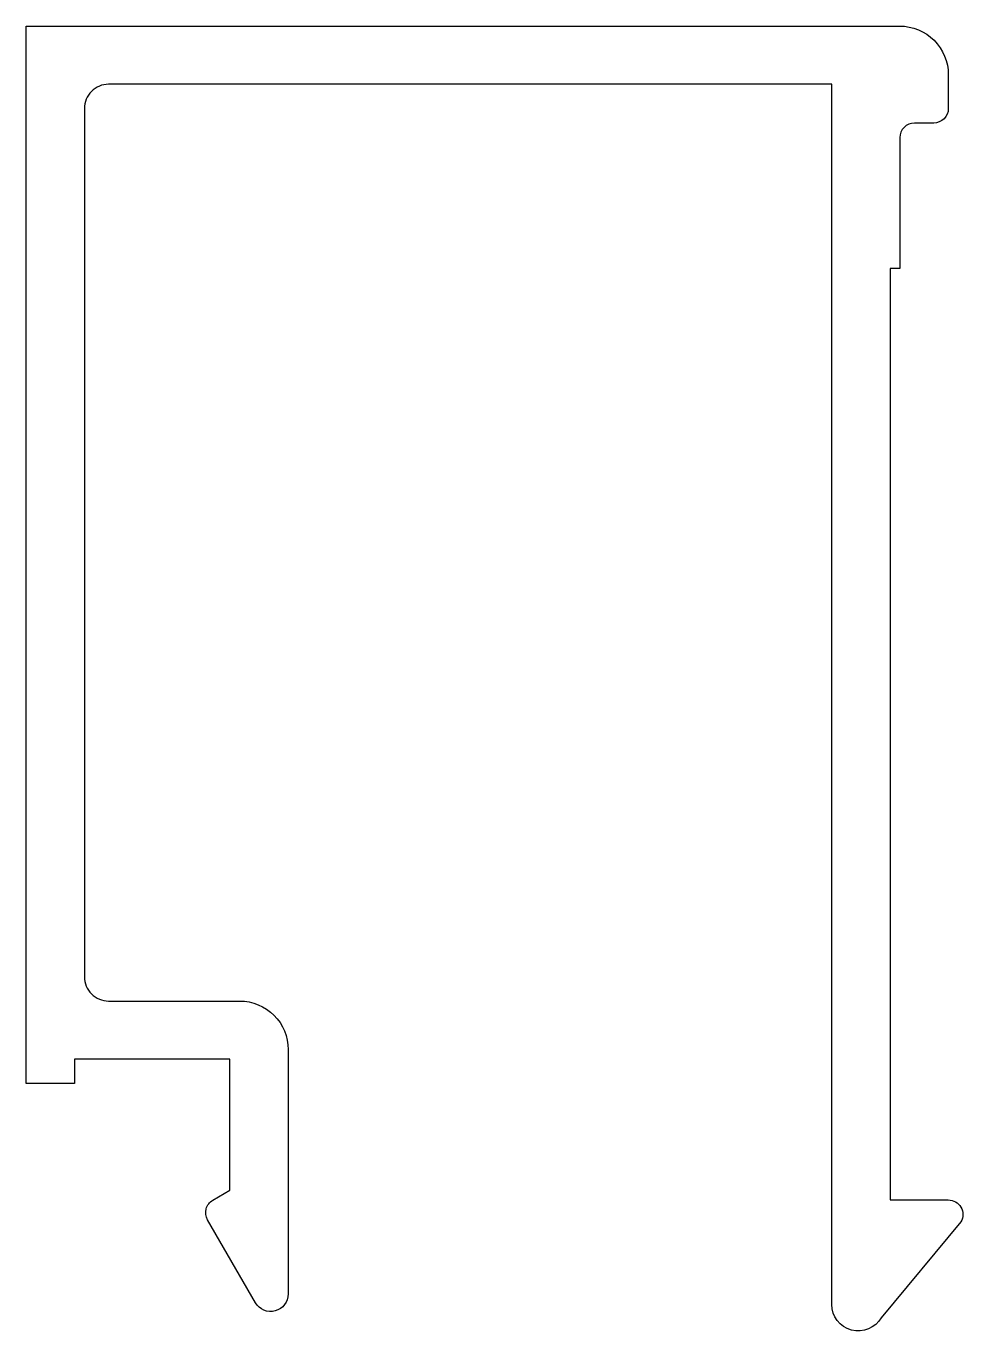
# Model space of a CAD drawing. Extents: x 886.4 to 905.7, y -11.9 to 15.
import ezdxf

# ---------------------------------------------------------------- set-up
doc = ezdxf.new("R2010")
doc.units = 0
doc.header["$LTSCALE"] = 15
doc.layers.add('NEW_PROFILES', color=5, linetype='CONTINUOUS')

msp = doc.modelspace()

# ---------------------------------------------------------------- linework, layer by layer
at = {"layer": 'NEW_PROFILES', "color": 0, "ltscale": 5}
msp.add_lwpolyline([(905.695, -9.678), (904.053, -11.656, -0.767327), (903.035, -11.383), (903.035, 13.772), (888.135, 13.772, 0.414214), (887.635, 13.272), (887.635, -4.628, 0.414214), (888.135, -5.128), (890.835, -5.128, -0.414214), (891.835, -6.128), (891.835, -11.167, -0.767327), (891.161, -11.348), (890.175, -9.64, -0.414214), (890.285, -9.23), (890.635, -9.028), (890.635, -6.328), (887.435, -6.328), (887.435, -6.828), (886.435, -6.828), (886.435, 14.972), (904.435, 14.972, -0.414214), (905.435, 13.972), (905.435, 13.272, -0.414214), (905.135, 12.972), (904.735, 12.972, 0.414214), (904.435, 12.672), (904.435, 9.972), (904.235, 9.972), (904.235, -9.228), (905.435, -9.228, -0.57735)], format="xyb", close=True, dxfattribs=at)

doc.saveas('drawing.dxf')
